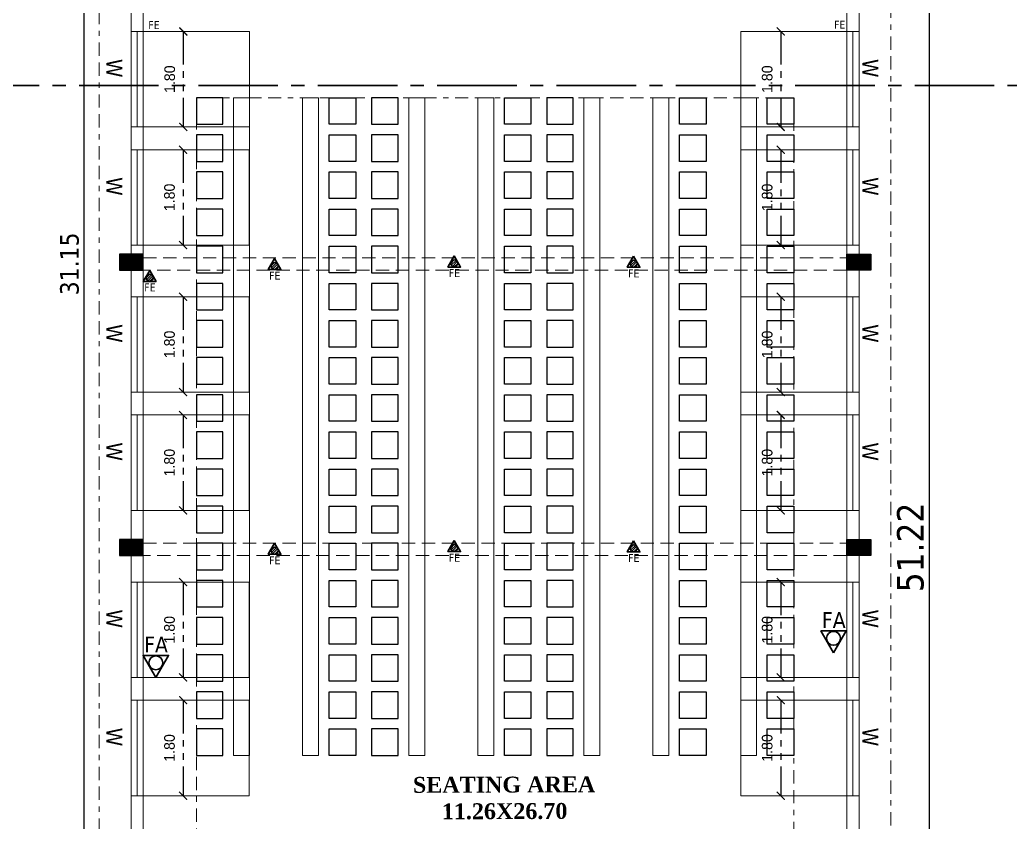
# Model space of a CAD drawing. Header units: metres. Extents: x -44 to 239, y -4 to 219.
# Drawn here: x 100.51 to 119.17, y 39.19 to 54.32 of the extents above; entities that cross this region are included whole.
import ezdxf

# ---------------------------------------------------------------- set-up
doc = ezdxf.new("R2010")
doc.units = ezdxf.units.M
doc.header["$MEASUREMENT"] = 0
for name, pattern in [('001- GROUND FLOOR PLAN$0$HIDDEN', [0.375, 0.25, -0.125]), ('BORDER2', [0.875, 0.25, -0.125, 0.25, -0.125, 0, -0.125]), ('CENTER2', [1.125, 0.75, -0.125, 0.125, -0.125]), ('HIDDEN2', [4.7625, 3.175, -1.5875]), ('PHANTOM2', [1.25, 0.625, -0.125, 0.125, -0.125, 0.125, -0.125])]:
    doc.linetypes.add(name, pattern=pattern)
for name, color, linetype in [('0 @ 1', 7, 'Continuous'), ('BLK_2_FLR_1_BLT_UP_AREA', 8, 'Continuous'), ('BLK_2_FLR_1_CARPET_AREA', 8, 'Continuous')]:
    doc.layers.add(name, color=color, linetype=linetype)
for name, color, linetype, lineweight in [('A-Column RCC', 6, 'Continuous', 30), ('A-Hatch Concrete-TC', 253, 'Continuous', 0), ('BLK_2_FLR_1_KITCHEN_DINING_ROOM', 6, 'Continuous', 0), ('BLK_2_FLR_1_ROOM_1', 2, 'Continuous', 0), ('BLK_2_FLR_1_ROOM_1_LIGHT_VENTILATION_1', 232, 'Continuous', 0), ('FLOOR01', 7, 'Continuous', 30)]:
    doc.layers.add(name, color=color, linetype=linetype, lineweight=lineweight)
doc.styles.add('CODE', font='tahoma.ttf')
doc.styles.add('MtXpl_Times_New_Roma', font='timesbd.ttf')
doc.styles.add('USA TEXT', font='GOTHIC.TTF')
doc.dimstyles.new('1-100-ED', dxfattribs={"dimtxt": 0.2, "dimasz": 0.15, "dimexe": 0.18, "dimexo": 0.0625, "dimgap": 0.15, "dimtad": 1, "dimzin": 0, "dimdsep": 46, "dimtxsty": 'USA TEXT', "dimblk": 'ARCHTICK', "dimcen": 0.1, "dimse1": 1, "dimse2": 1, "dimclrd": 256, "dimclrt": 256, "dimadec": 0, "dimazin": 0, "dimtfac": 1, "dimtofl": 0, "dimtmove": 0, "dimatfit": 3, "dimldrblk": 'ARCHTICK', "dimfxl": 0, "dimtolj": 1, "dimtzin": 0, "dimarcsym": 0})
doc.dimstyles.new('OUTER', dxfattribs={"dimscale": 0, "dimtxt": 0.35, "dimasz": 0.3, "dimexe": 0.18, "dimexo": 0.0625, "dimgap": 0.09, "dimtad": 1, "dimzin": 0, "dimdsep": 46, "dimtxsty": 'CODE', "dimcen": 0.09, "dimse1": 1, "dimse2": 1, "dimclrd": 256, "dimclrt": 1, "dimadec": 0, "dimazin": 0, "dimtfac": 1, "dimtofl": 0, "dimtmove": 2, "dimatfit": 3, "dimfxl": 0, "dimtolj": 1, "dimtzin": 0, "dimarcsym": 0})
pattern_1 = [(45, (28.285808, 33.32298), (-0.022097087, 0.022097087), [])]
pattern_2 = [(45, (34.02535, 33.593246), (-0.022097087, 0.022097087), [])]
pattern_3 = [(45, (37.406464, 33.587658), (-0.022097087, 0.022097087), [])]
pattern_4 = [(45, (30.64006, 33.544664), (-0.022097087, 0.022097087), [])]
pattern_5 = [(45, (34.02535, 28.22748), (-0.022097087, 0.022097087), [])]
pattern_6 = [(45, (37.406464, 28.221893), (-0.022097087, 0.022097087), [])]
pattern_7 = [(45, (30.64006, 28.1789), (-0.022097087, 0.022097087), [])]

# ---------------------------------------------------------------- blocks, each defined once
blk = doc.blocks.new('cq')
at = {"layer": 'A-Hatch Concrete-TC'}
h = blk.add_hatch(dxfattribs=at)
h.set_pattern_fill('ANSI31', scale=0.01, angle=90)
h.set_pattern_definition([(135, (0, 0), (-0.00088388347648, -0.00088388347648), [])])
h.paths.add_polyline_path([(8280.033, -864.633), (8280.033, -864.333), (8279.583, -864.333), (8279.583, -864.633)])
at = {"layer": 'A-Column RCC', "color": 7}
blk.add_lwpolyline([(8280.033, -864.633), (8280.033, -864.333), (8279.583, -864.333), (8279.583, -864.633)], close=True, dxfattribs=at)
blk = doc.blocks.new('*D1045')
at = {"lineweight": -2, "ltscale": 2}
blk.add_line((117.645, 69.481), (117.645, 19.264), dxfattribs=at)
at = {"ltscale": 2}
for points in [[(117.562, 69.481), (117.728, 69.481), (117.645, 69.981)], [(117.562, 19.264), (117.728, 19.264), (117.645, 18.764)]]:
    blk.add_solid(points, dxfattribs=at)
at = {"layer": 'Defpoints', "color": 0, "ltscale": 2}
for p in [(110.929, 69.981), (110.338, 18.764), (117.645, 18.764)]:
    blk.add_point(p, dxfattribs=at)
at = {"color": 1, "lineweight": 20, "ltscale": 2, "insert": (117.295, 44.373), "char_height": 0.5, "attachment_point": 5, "rotation": 90, "style": 'CODE'}
blk.add_mtext('\\A1;51.22', dxfattribs=at)
blk = doc.blocks.new('*D1052')
at = {"lineweight": -2}
blk.add_line((101.717, 34.444), (101.717, 64.991), dxfattribs=at)
for points in [[(101.667, 64.991), (101.767, 64.991), (101.717, 65.291)], [(101.667, 34.444), (101.767, 34.444), (101.717, 34.144)]]:
    blk.add_solid(points)
at = {"layer": 'Defpoints', "color": 0}
for p in [(101.717, 65.291), (102.827, 65.291), (102.835, 34.144)]:
    blk.add_point(p, dxfattribs=at)
at = {"color": 1, "lineweight": 20, "insert": (101.445, 49.718), "char_height": 0.35, "attachment_point": 5, "rotation": 90, "style": 'CODE'}
blk.add_mtext('\\A1;31.15', dxfattribs=at)
blk = doc.blocks.new('*U341')
at = {"color": 1}
blk.add_lwpolyline([(-0.25, -0.25), (0.25, -0.25), (0.25, 0.25), (-0.25, 0.25)], close=True, dxfattribs=at)
blk = doc.blocks.new('*U342')
at = {"color": 0, "linetype": 'ByBlock', "lineweight": -2}
for p in [(0, 11.9), (0, 11.2), (0, 10.5), (0, 9.8), (0, 9.1), (0, 8.4), (0, 7.7), (0, 7), (0, 6.3), (0, 5.6), (0, 4.9), (0, 4.2), (0, 3.5), (0, 2.8), (0, 2.1), (0, 1.4), (0, 0.7), (0, 0)]:
    blk.add_blockref('*U341', p, dxfattribs=at)
blk = doc.blocks.new('*U348')
at = {"color": 1}
blk.add_lwpolyline([(-0.25, -0.25), (0.25, -0.25), (0.25, 0.25), (-0.25, 0.25)], close=True, dxfattribs=at)
blk = doc.blocks.new('*U340')
at = {"color": 0, "linetype": 'ByBlock', "lineweight": -2}
for p in [(0, 11.9), (0, 11.2), (0, 10.5), (0, 9.8), (0, 9.1), (0, 8.4), (0, 7.7), (0, 7), (0, 6.3), (0, 5.6), (0, 4.9), (0, 4.2), (0, 3.5), (0, 2.8), (0, 2.1), (0, 1.4), (0, 0.7), (0, 0)]:
    blk.add_blockref('*U348', p, dxfattribs=at)
blk = doc.blocks.new('*U351')
at = {"color": 1}
blk.add_lwpolyline([(-0.25, -0.25), (0.25, -0.25), (0.25, 0.25), (-0.25, 0.25)], close=True, dxfattribs=at)
blk = doc.blocks.new('*U352')
at = {"color": 0, "linetype": 'ByBlock', "lineweight": -2}
for p in [(0, 11.9), (0, 11.2), (0, 10.5), (0, 9.8), (0, 9.1), (0, 8.4), (0, 7.7), (0, 7), (0, 6.3), (0, 5.6), (0, 4.9), (0, 4.2), (0, 3.5), (0, 2.8), (0, 2.1), (0, 1.4), (0, 0.7), (0, 0)]:
    blk.add_blockref('*U351', p, dxfattribs=at)
blk = doc.blocks.new('*U349')
at = {"color": 1}
blk.add_lwpolyline([(-0.25, -0.25), (0.25, -0.25), (0.25, 0.25), (-0.25, 0.25)], close=True, dxfattribs=at)
blk = doc.blocks.new('*U350')
at = {"color": 0, "linetype": 'ByBlock', "lineweight": -2}
for p in [(0, 11.9), (0, 11.2), (0, 10.5), (0, 9.8), (0, 9.1), (0, 8.4), (0, 7.7), (0, 7), (0, 6.3), (0, 5.6), (0, 4.9), (0, 4.2), (0, 3.5), (0, 2.8), (0, 2.1), (0, 1.4), (0, 0.7), (0, 0)]:
    blk.add_blockref('*U349', p, dxfattribs=at)
blk = doc.blocks.new('*U355')
at = {"color": 1}
blk.add_lwpolyline([(-0.25, -0.25), (0.25, -0.25), (0.25, 0.25), (-0.25, 0.25)], close=True, dxfattribs=at)
blk = doc.blocks.new('*U356')
at = {"color": 0, "linetype": 'ByBlock', "lineweight": -2}
for p in [(0, 11.9), (0, 11.2), (0, 10.5), (0, 9.8), (0, 9.1), (0, 8.4), (0, 7.7), (0, 7), (0, 6.3), (0, 5.6), (0, 4.9), (0, 4.2), (0, 3.5), (0, 2.8), (0, 2.1), (0, 1.4), (0, 0.7), (0, 0)]:
    blk.add_blockref('*U355', p, dxfattribs=at)
blk = doc.blocks.new('*U353')
at = {"color": 1}
blk.add_lwpolyline([(-0.25, -0.25), (0.25, -0.25), (0.25, 0.25), (-0.25, 0.25)], close=True, dxfattribs=at)
blk = doc.blocks.new('*U354')
at = {"color": 0, "linetype": 'ByBlock', "lineweight": -2}
for p in [(0, 11.9), (0, 11.2), (0, 10.5), (0, 9.8), (0, 9.1), (0, 8.4), (0, 7.7), (0, 7), (0, 6.3), (0, 5.6), (0, 4.9), (0, 4.2), (0, 3.5), (0, 2.8), (0, 2.1), (0, 1.4), (0, 0.7), (0, 0)]:
    blk.add_blockref('*U353', p, dxfattribs=at)
blk = doc.blocks.new('*U357')
at = {"color": 1}
blk.add_lwpolyline([(-0.25, -0.25), (0.25, -0.25), (0.25, 0.25), (-0.25, 0.25)], close=True, dxfattribs=at)
blk = doc.blocks.new('*U358')
at = {"color": 0, "linetype": 'ByBlock', "lineweight": -2}
for p in [(0, 11.9), (0, 11.2), (0, 10.5), (0, 9.8), (0, 9.1), (0, 8.4), (0, 7.7), (0, 7), (0, 6.3), (0, 5.6), (0, 4.9), (0, 4.2), (0, 3.5), (0, 2.8), (0, 2.1), (0, 1.4), (0, 0.7), (0, 0)]:
    blk.add_blockref('*U357', p, dxfattribs=at)
blk = doc.blocks.new('_ArchTick')
at = {"color": 0, "linetype": 'ByBlock', "const_width": 0.15}
blk.add_lwpolyline([(-0.5, -0.5), (0.5, 0.5)], dxfattribs=at)
blk = doc.blocks.new('*D674')
at = {"layer": 'BLK_2_FLR_1_ROOM_1_LIGHT_VENTILATION_1', "linetype": 'PHANTOM2', "lineweight": -2}
blk.add_line((114.849, 41.493), (114.849, 39.693), dxfattribs=at)
at = {"layer": 'Defpoints', "color": 0}
for p in [(114.096, 41.493), (114.096, 39.693), (114.849, 39.693)]:
    blk.add_point(p, dxfattribs=at)
at = {"layer": 'BLK_2_FLR_1_ROOM_1_LIGHT_VENTILATION_1', "lineweight": -2, "xscale": 0.15, "yscale": 0.15, "zscale": 0.15}
for p, rotation in [((114.849, 41.493), 90), ((114.849, 39.693), 270)]:
    blk.add_blockref('_ArchTick', p, dxfattribs=dict(at, rotation=rotation))
at = {"layer": 'BLK_2_FLR_1_ROOM_1_LIGHT_VENTILATION_1', "insert": (114.594, 40.593), "char_height": 0.2, "attachment_point": 5, "rotation": 90, "style": 'USA TEXT'}
blk.add_mtext('\\A1;1.80', dxfattribs=at)
blk = doc.blocks.new('*D675')
at = {"layer": 'BLK_2_FLR_1_ROOM_1_LIGHT_VENTILATION_1', "linetype": 'PHANTOM2', "lineweight": -2}
blk.add_line((114.849, 43.721), (114.849, 41.921), dxfattribs=at)
at = {"layer": 'Defpoints', "color": 0}
for p in [(114.096, 43.721), (114.096, 41.921), (114.849, 41.921)]:
    blk.add_point(p, dxfattribs=at)
at = {"layer": 'BLK_2_FLR_1_ROOM_1_LIGHT_VENTILATION_1', "lineweight": -2, "xscale": 0.15, "yscale": 0.15, "zscale": 0.15}
for p, rotation in [((114.849, 43.721), 90), ((114.849, 41.921), 270)]:
    blk.add_blockref('_ArchTick', p, dxfattribs=dict(at, rotation=rotation))
at = {"layer": 'BLK_2_FLR_1_ROOM_1_LIGHT_VENTILATION_1', "insert": (114.594, 42.821), "char_height": 0.2, "attachment_point": 5, "rotation": 90, "style": 'USA TEXT'}
blk.add_mtext('\\A1;1.80', dxfattribs=at)
blk = doc.blocks.new('*D676')
at = {"layer": 'BLK_2_FLR_1_ROOM_1_LIGHT_VENTILATION_1', "linetype": 'PHANTOM2', "lineweight": -2}
blk.add_line((114.849, 46.871), (114.849, 45.071), dxfattribs=at)
at = {"layer": 'Defpoints', "color": 0}
for p in [(114.096, 46.871), (114.096, 45.071), (114.849, 45.071)]:
    blk.add_point(p, dxfattribs=at)
at = {"layer": 'BLK_2_FLR_1_ROOM_1_LIGHT_VENTILATION_1', "lineweight": -2, "xscale": 0.15, "yscale": 0.15, "zscale": 0.15}
for p, rotation in [((114.849, 46.871), 90), ((114.849, 45.071), 270)]:
    blk.add_blockref('_ArchTick', p, dxfattribs=dict(at, rotation=rotation))
at = {"layer": 'BLK_2_FLR_1_ROOM_1_LIGHT_VENTILATION_1', "insert": (114.594, 45.971), "char_height": 0.2, "attachment_point": 5, "rotation": 90, "style": 'USA TEXT'}
blk.add_mtext('\\A1;1.80', dxfattribs=at)
blk = doc.blocks.new('*D677')
at = {"layer": 'BLK_2_FLR_1_ROOM_1_LIGHT_VENTILATION_1', "linetype": 'PHANTOM2', "lineweight": -2}
blk.add_line((114.849, 49.1), (114.849, 47.3), dxfattribs=at)
at = {"layer": 'Defpoints', "color": 0}
for p in [(114.096, 49.1), (114.096, 47.3), (114.849, 47.3)]:
    blk.add_point(p, dxfattribs=at)
at = {"layer": 'BLK_2_FLR_1_ROOM_1_LIGHT_VENTILATION_1', "lineweight": -2, "xscale": 0.15, "yscale": 0.15, "zscale": 0.15}
for p, rotation in [((114.849, 49.1), 90), ((114.849, 47.3), 270)]:
    blk.add_blockref('_ArchTick', p, dxfattribs=dict(at, rotation=rotation))
at = {"layer": 'BLK_2_FLR_1_ROOM_1_LIGHT_VENTILATION_1', "insert": (114.594, 48.2), "char_height": 0.2, "attachment_point": 5, "rotation": 90, "style": 'USA TEXT'}
blk.add_mtext('\\A1;1.80', dxfattribs=at)
blk = doc.blocks.new('*D678')
at = {"layer": 'BLK_2_FLR_1_ROOM_1_LIGHT_VENTILATION_1', "linetype": 'PHANTOM2', "lineweight": -2}
blk.add_line((114.849, 51.871), (114.849, 50.071), dxfattribs=at)
at = {"layer": 'Defpoints', "color": 0}
for p in [(114.096, 51.871), (114.096, 50.071), (114.849, 50.071)]:
    blk.add_point(p, dxfattribs=at)
at = {"layer": 'BLK_2_FLR_1_ROOM_1_LIGHT_VENTILATION_1', "lineweight": -2, "xscale": 0.15, "yscale": 0.15, "zscale": 0.15}
for p, rotation in [((114.849, 51.871), 90), ((114.849, 50.071), 270)]:
    blk.add_blockref('_ArchTick', p, dxfattribs=dict(at, rotation=rotation))
at = {"layer": 'BLK_2_FLR_1_ROOM_1_LIGHT_VENTILATION_1', "insert": (114.594, 50.971), "char_height": 0.2, "attachment_point": 5, "rotation": 90, "style": 'USA TEXT'}
blk.add_mtext('\\A1;1.80', dxfattribs=at)
blk = doc.blocks.new('*D679')
at = {"layer": 'BLK_2_FLR_1_ROOM_1_LIGHT_VENTILATION_1', "linetype": 'PHANTOM2', "lineweight": -2}
blk.add_line((114.849, 54.1), (114.849, 52.3), dxfattribs=at)
at = {"layer": 'Defpoints', "color": 0}
for p in [(114.096, 54.1), (114.096, 52.3), (114.849, 52.3)]:
    blk.add_point(p, dxfattribs=at)
at = {"layer": 'BLK_2_FLR_1_ROOM_1_LIGHT_VENTILATION_1', "lineweight": -2, "xscale": 0.15, "yscale": 0.15, "zscale": 0.15}
for p, rotation in [((114.849, 54.1), 90), ((114.849, 52.3), 270)]:
    blk.add_blockref('_ArchTick', p, dxfattribs=dict(at, rotation=rotation))
at = {"layer": 'BLK_2_FLR_1_ROOM_1_LIGHT_VENTILATION_1', "insert": (114.594, 53.2), "char_height": 0.2, "attachment_point": 5, "rotation": 90, "style": 'USA TEXT'}
blk.add_mtext('\\A1;1.80', dxfattribs=at)
blk = doc.blocks.new('*D685')
at = {"layer": 'BLK_2_FLR_1_ROOM_1_LIGHT_VENTILATION_1', "linetype": 'PHANTOM2', "lineweight": -2}
blk.add_line((103.588, 54.1), (103.588, 52.3), dxfattribs=at)
at = {"layer": 'Defpoints', "color": 0}
for p in [(102.835, 54.1), (102.835, 52.3), (103.588, 52.3)]:
    blk.add_point(p, dxfattribs=at)
at = {"layer": 'BLK_2_FLR_1_ROOM_1_LIGHT_VENTILATION_1', "lineweight": -2, "xscale": 0.15, "yscale": 0.15, "zscale": 0.15}
for p, rotation in [((103.588, 54.1), 90), ((103.588, 52.3), 270)]:
    blk.add_blockref('_ArchTick', p, dxfattribs=dict(at, rotation=rotation))
at = {"layer": 'BLK_2_FLR_1_ROOM_1_LIGHT_VENTILATION_1', "insert": (103.333, 53.2), "char_height": 0.2, "attachment_point": 5, "rotation": 90, "style": 'USA TEXT'}
blk.add_mtext('\\A1;1.80', dxfattribs=at)
blk = doc.blocks.new('*D686')
at = {"layer": 'BLK_2_FLR_1_ROOM_1_LIGHT_VENTILATION_1', "linetype": 'PHANTOM2', "lineweight": -2}
blk.add_line((103.584, 51.871), (103.584, 50.071), dxfattribs=at)
at = {"layer": 'Defpoints', "color": 0}
for p in [(102.831, 51.871), (102.831, 50.071), (103.584, 50.071)]:
    blk.add_point(p, dxfattribs=at)
at = {"layer": 'BLK_2_FLR_1_ROOM_1_LIGHT_VENTILATION_1', "lineweight": -2, "xscale": 0.15, "yscale": 0.15, "zscale": 0.15}
for p, rotation in [((103.584, 51.871), 90), ((103.584, 50.071), 270)]:
    blk.add_blockref('_ArchTick', p, dxfattribs=dict(at, rotation=rotation))
at = {"layer": 'BLK_2_FLR_1_ROOM_1_LIGHT_VENTILATION_1', "insert": (103.329, 50.971), "char_height": 0.2, "attachment_point": 5, "rotation": 90, "style": 'USA TEXT'}
blk.add_mtext('\\A1;1.80', dxfattribs=at)
blk = doc.blocks.new('*D687')
at = {"layer": 'BLK_2_FLR_1_ROOM_1_LIGHT_VENTILATION_1', "linetype": 'PHANTOM2', "lineweight": -2}
blk.add_line((103.584, 49.1), (103.584, 47.3), dxfattribs=at)
at = {"layer": 'Defpoints', "color": 0}
for p in [(102.831, 49.1), (102.831, 47.3), (103.584, 47.3)]:
    blk.add_point(p, dxfattribs=at)
at = {"layer": 'BLK_2_FLR_1_ROOM_1_LIGHT_VENTILATION_1', "lineweight": -2, "xscale": 0.15, "yscale": 0.15, "zscale": 0.15}
for p, rotation in [((103.584, 49.1), 90), ((103.584, 47.3), 270)]:
    blk.add_blockref('_ArchTick', p, dxfattribs=dict(at, rotation=rotation))
at = {"layer": 'BLK_2_FLR_1_ROOM_1_LIGHT_VENTILATION_1', "insert": (103.329, 48.2), "char_height": 0.2, "attachment_point": 5, "rotation": 90, "style": 'USA TEXT'}
blk.add_mtext('\\A1;1.80', dxfattribs=at)
blk = doc.blocks.new('*D688')
at = {"layer": 'BLK_2_FLR_1_ROOM_1_LIGHT_VENTILATION_1', "linetype": 'PHANTOM2', "lineweight": -2}
blk.add_line((103.584, 46.871), (103.584, 45.071), dxfattribs=at)
at = {"layer": 'Defpoints', "color": 0}
for p in [(102.831, 46.871), (102.831, 45.071), (103.584, 45.071)]:
    blk.add_point(p, dxfattribs=at)
at = {"layer": 'BLK_2_FLR_1_ROOM_1_LIGHT_VENTILATION_1', "lineweight": -2, "xscale": 0.15, "yscale": 0.15, "zscale": 0.15}
for p, rotation in [((103.584, 46.871), 90), ((103.584, 45.071), 270)]:
    blk.add_blockref('_ArchTick', p, dxfattribs=dict(at, rotation=rotation))
at = {"layer": 'BLK_2_FLR_1_ROOM_1_LIGHT_VENTILATION_1', "insert": (103.329, 45.971), "char_height": 0.2, "attachment_point": 5, "rotation": 90, "style": 'USA TEXT'}
blk.add_mtext('\\A1;1.80', dxfattribs=at)
blk = doc.blocks.new('*D689')
at = {"layer": 'BLK_2_FLR_1_ROOM_1_LIGHT_VENTILATION_1', "linetype": 'PHANTOM2', "lineweight": -2}
blk.add_line((103.584, 43.721), (103.584, 41.921), dxfattribs=at)
at = {"layer": 'Defpoints', "color": 0}
for p in [(102.831, 43.721), (102.831, 41.921), (103.584, 41.921)]:
    blk.add_point(p, dxfattribs=at)
at = {"layer": 'BLK_2_FLR_1_ROOM_1_LIGHT_VENTILATION_1', "lineweight": -2, "xscale": 0.15, "yscale": 0.15, "zscale": 0.15}
for p, rotation in [((103.584, 43.721), 90), ((103.584, 41.921), 270)]:
    blk.add_blockref('_ArchTick', p, dxfattribs=dict(at, rotation=rotation))
at = {"layer": 'BLK_2_FLR_1_ROOM_1_LIGHT_VENTILATION_1', "insert": (103.329, 42.821), "char_height": 0.2, "attachment_point": 5, "rotation": 90, "style": 'USA TEXT'}
blk.add_mtext('\\A1;1.80', dxfattribs=at)
blk = doc.blocks.new('*D690')
at = {"layer": 'BLK_2_FLR_1_ROOM_1_LIGHT_VENTILATION_1', "linetype": 'PHANTOM2', "lineweight": -2}
blk.add_line((103.584, 41.493), (103.584, 39.693), dxfattribs=at)
at = {"layer": 'Defpoints', "color": 0}
for p in [(102.831, 41.493), (102.831, 39.693), (103.584, 39.693)]:
    blk.add_point(p, dxfattribs=at)
at = {"layer": 'BLK_2_FLR_1_ROOM_1_LIGHT_VENTILATION_1', "lineweight": -2, "xscale": 0.15, "yscale": 0.15, "zscale": 0.15}
for p, rotation in [((103.584, 41.493), 90), ((103.584, 39.693), 270)]:
    blk.add_blockref('_ArchTick', p, dxfattribs=dict(at, rotation=rotation))
at = {"layer": 'BLK_2_FLR_1_ROOM_1_LIGHT_VENTILATION_1', "insert": (103.329, 40.593), "char_height": 0.2, "attachment_point": 5, "rotation": 90, "style": 'USA TEXT'}
blk.add_mtext('\\A1;1.80', dxfattribs=at)

msp = doc.modelspace()

# ---------------------------------------------------------------- hatches: boundary and pattern name
at = {"lineweight": 25}
h = msp.add_hatch(dxfattribs=at)
h.set_pattern_fill('ANSI31', color=256, scale=0.25)
h.set_pattern_definition(pattern_4)
h.paths.add_polyline_path([(105.24338, 49.67992, 1), (105.37452, 49.67992, 1)])
h = msp.add_hatch(dxfattribs=at)
h.set_pattern_fill('ANSI31', color=256, scale=0.25)
h.set_pattern_definition(pattern_4)
h.paths.add_polyline_path([(105.24338, 49.67992, 1), (105.37452, 49.67992, 1)])
h = msp.add_hatch(dxfattribs=at)
h.set_pattern_fill('ANSI31', color=256, scale=0.25)
h.set_pattern_definition(pattern_2)
h.paths.add_polyline_path([(108.62867, 49.7285, 1), (108.75981, 49.7285, 1)])
h = msp.add_hatch(dxfattribs=at)
h.set_pattern_fill('ANSI31', color=256, scale=0.25)
h.set_pattern_definition(pattern_2)
h.paths.add_polyline_path([(108.62867, 49.7285, 1), (108.75981, 49.7285, 1)])
h = msp.add_hatch(dxfattribs=at)
h.set_pattern_fill('ANSI31', color=256, scale=0.25)
h.set_pattern_definition(pattern_3)
h.paths.add_polyline_path([(112.00978, 49.72291, 1), (112.14092, 49.72291, 1)])
h = msp.add_hatch(dxfattribs=at)
h.set_pattern_fill('ANSI31', color=256, scale=0.25)
h.set_pattern_definition(pattern_3)
h.paths.add_polyline_path([(112.00978, 49.72291, 1), (112.14092, 49.72291, 1)])
h = msp.add_hatch(dxfattribs=at)
h.set_pattern_fill('ANSI31', color=256, scale=0.25)
h.set_pattern_definition(pattern_1)
h.paths.add_polyline_path([(102.88913, 49.45824, 1), (103.02027, 49.45824, 1)])
h = msp.add_hatch(dxfattribs=at)
h.set_pattern_fill('ANSI31', color=256, scale=0.25)
h.set_pattern_definition(pattern_1)
h.paths.add_polyline_path([(102.88913, 49.45824, 1), (103.02027, 49.45824, 1)])
h = msp.add_hatch(dxfattribs=at)
h.set_pattern_fill('ANSI31', color=256, scale=0.25)
h.set_pattern_definition(pattern_5)
h.paths.add_polyline_path([(108.62867, 44.36274, 1), (108.75981, 44.36274, 1)])
h = msp.add_hatch(dxfattribs=at)
h.set_pattern_fill('ANSI31', color=256, scale=0.25)
h.set_pattern_definition(pattern_5)
h.paths.add_polyline_path([(108.62867, 44.36274, 1), (108.75981, 44.36274, 1)])
h = msp.add_hatch(dxfattribs=at)
h.set_pattern_fill('ANSI31', color=256, scale=0.25)
h.set_pattern_definition(pattern_7)
h.paths.add_polyline_path([(105.24338, 44.31416, 1), (105.37452, 44.31416, 1)])
h = msp.add_hatch(dxfattribs=at)
h.set_pattern_fill('ANSI31', color=256, scale=0.25)
h.set_pattern_definition(pattern_7)
h.paths.add_polyline_path([(105.24338, 44.31416, 1), (105.37452, 44.31416, 1)])
h = msp.add_hatch(dxfattribs=at)
h.set_pattern_fill('ANSI31', color=256, scale=0.25)
h.set_pattern_definition(pattern_6)
h.paths.add_polyline_path([(112.00978, 44.35715, 1), (112.14092, 44.35715, 1)])
h = msp.add_hatch(dxfattribs=at)
h.set_pattern_fill('ANSI31', color=256, scale=0.25)
h.set_pattern_definition(pattern_6)
h.paths.add_polyline_path([(112.00978, 44.35715, 1), (112.14092, 44.35715, 1)])

# ---------------------------------------------------------------- linework, layer by layer
at = {"color": 7, "lineweight": 20}
for p, q in [((102.83079, 54.09952), (102.60079, 54.09952)), ((116.09482, 54.09952), (116.32482, 54.09952)), ((102.83079, 52.29952), (102.60079, 52.29952)), ((116.09482, 52.29952), (116.32482, 52.29952)), ((102.83079, 51.87117), (102.60079, 51.87117)), ((116.09482, 51.87117), (116.32482, 51.87117)), ((102.83079, 50.07117), (102.60079, 50.07117)), ((116.09482, 50.07117), (116.32482, 50.07117)), ((102.83079, 49.09952), (102.60079, 49.09952)), ((116.09482, 49.09952), (116.32482, 49.09952)), ((102.83079, 47.29952), (102.60079, 47.29952)), ((116.09482, 47.29952), (116.32482, 47.29952)), ((102.83079, 46.87117), (102.60079, 46.87117)), ((116.09482, 46.87117), (116.32482, 46.87117)), ((102.83079, 45.07117), (102.60079, 45.07117)), ((116.09482, 45.07117), (116.32482, 45.07117)), ((102.83079, 43.72102), (102.60079, 43.72102)), ((116.09482, 43.72102), (116.32482, 43.72102)), ((102.83079, 41.92102), (102.60079, 41.92102)), ((116.09482, 41.92102), (116.32482, 41.92102)), ((102.83079, 41.49267), (102.60079, 41.49267)), ((116.09482, 41.49267), (116.32482, 41.49267)), ((104.53482, 40.45062), (104.83599, 40.45062)), ((105.83599, 40.45062), (106.13716, 40.45062)), ((107.83716, 40.45062), (108.13833, 40.45062)), ((109.13833, 40.45062), (109.4395, 40.45062)), ((111.1395, 40.45062), (111.44067, 40.45062)), ((112.44067, 40.45062), (112.74184, 40.45062)), ((114.39482, 40.45062), (114.09365, 40.45062)), ((102.83079, 39.69267), (102.60079, 39.69267)), ((116.09482, 39.69267), (116.32482, 39.69267))]:
    msp.add_line(p, q, dxfattribs=at)
at = {"color": 7, "linetype": 'HIDDEN2', "lineweight": 20}
for p, q in [((102.71579, 52.29952), (102.71579, 54.09952)), ((116.20982, 52.29952), (116.20982, 54.09952)), ((102.71579, 50.07117), (102.71579, 51.87117)), ((116.20982, 50.07117), (116.20982, 51.87117)), ((102.71579, 47.29952), (102.71579, 49.09952)), ((116.20982, 47.29952), (116.20982, 49.09952)), ((102.71579, 45.07117), (102.71579, 46.87117)), ((116.20982, 45.07117), (116.20982, 46.87117)), ((102.71579, 41.92102), (102.71579, 43.72102)), ((116.20982, 41.92102), (116.20982, 43.72102)), ((102.71579, 39.69267), (102.71579, 41.49267)), ((116.20982, 39.69267), (116.20982, 41.49267))]:
    msp.add_line(p, q, dxfattribs=at)
at = {"color": 3, "linetype": 'CENTER2', "lineweight": 35, "ltscale": 2}
msp.add_line((154.87302, 53.0808), (82.00167, 53.0808), dxfattribs=at)
at = {"color": 7, "linetype": '001- GROUND FLOOR PLAN$0$HIDDEN', "lineweight": 20}
for p, q in [((102.83482, 49.83107), (116.09482, 49.83107)), ((116.09482, 49.60107), (102.83482, 49.60107)), ((102.83482, 44.45257), (116.09482, 44.45257)), ((116.09482, 44.22257), (102.83482, 44.22257))]:
    msp.add_line(p, q, dxfattribs=at)
at = {"linetype": 'BORDER2', "lineweight": 20}
msp.add_lwpolyline([(102.00482, 18.16407), (102.00482, 70.58107), (116.92482, 70.58107), (116.92482, 18.16407)], close=True, dxfattribs=at)
at = {"color": 7, "lineweight": 20}
for points in [[(116.09482, 67.52107), (116.09482, 21.22407)], [(104.53482, 40.45062), (104.53482, 52.85062), (104.83599, 52.85062), (104.83599, 40.45062)], [(106.13716, 40.45062), (106.13716, 52.85062), (105.83599, 52.85062), (105.83599, 40.45062)], [(107.83716, 40.45062), (107.83716, 52.85062), (108.13833, 52.85062), (108.13833, 40.45062)], [(109.4395, 40.45062), (109.4395, 52.85062), (109.13833, 52.85062), (109.13833, 40.45062)], [(111.1395, 40.45062), (111.1395, 52.85062), (111.44067, 52.85062), (111.44067, 40.45062)], [(112.74184, 40.45062), (112.74184, 52.85062), (112.44067, 52.85062), (112.44067, 40.45062)], [(114.39482, 40.45062), (114.39482, 52.85062), (114.09365, 52.85062), (114.09365, 40.45062)]]:
    msp.add_lwpolyline(points, dxfattribs=at)
at = {"lineweight": 35}
for points in [[(108.69424, 49.86692), (108.57436, 49.65929), (108.81411, 49.65929)], [(108.69424, 49.86692), (108.57436, 49.65929), (108.81411, 49.65929)], [(112.07535, 49.86133), (111.95548, 49.65371), (112.19522, 49.65371)], [(112.07535, 49.86133), (111.95548, 49.65371), (112.19522, 49.65371)], [(105.30895, 49.81834), (105.18908, 49.61071), (105.42882, 49.61071)], [(105.30895, 49.81834), (105.18908, 49.61071), (105.42882, 49.61071)], [(102.9547, 49.59665), (102.83482, 49.38903), (103.07457, 49.38903)], [(102.9547, 49.59665), (102.83482, 49.38903), (103.07457, 49.38903)], [(105.30895, 44.45257), (105.18908, 44.24495), (105.42882, 44.24495)], [(105.30895, 44.45257), (105.18908, 44.24495), (105.42882, 44.24495)], [(108.69424, 44.50116), (108.57436, 44.29353), (108.81411, 44.29353)], [(108.69424, 44.50116), (108.57436, 44.29353), (108.81411, 44.29353)], [(112.07535, 44.49557), (111.95548, 44.28794), (112.19522, 44.28794)], [(112.07535, 44.49557), (111.95548, 44.28794), (112.19522, 44.28794)], [(115.84471, 42.38334), (116.08446, 42.7986), (115.60496, 42.7986)], [(115.84471, 42.38334), (116.08446, 42.7986), (115.60496, 42.7986)], [(103.07054, 41.92102), (103.31029, 42.33628), (102.83079, 42.33628)], [(103.07054, 41.92102), (103.31029, 42.33628), (102.83079, 42.33628)]]:
    msp.add_lwpolyline(points, close=True, dxfattribs=at)
for centre, radius in [((105.30895, 49.67992), 0.06557), ((105.30895, 49.67992), 0.06557), ((108.69424, 49.7285), 0.06557), ((108.69424, 49.7285), 0.06557), ((112.07535, 49.72291), 0.06557), ((112.07535, 49.72291), 0.06557), ((102.9547, 49.45824), 0.06557), ((102.9547, 49.45824), 0.06557), ((108.69424, 44.36274), 0.06557), ((108.69424, 44.36274), 0.06557), ((105.30895, 44.31416), 0.06557), ((105.30895, 44.31416), 0.06557), ((112.07535, 44.35715), 0.06557), ((112.07535, 44.35715), 0.06557), ((115.84471, 42.66018), 0.13114), ((115.84471, 42.66018), 0.13114), ((103.07054, 42.19786), 0.13114), ((103.07054, 42.19786), 0.13114)]:
    msp.add_circle(centre, radius, dxfattribs=at)
at = {"layer": 'BLK_2_FLR_1_BLT_UP_AREA', "color": 8, "lineweight": 20}
msp.add_lwpolyline([(102.60482, 18.76407), (102.60482, 69.98107), (116.32482, 69.98107), (116.32482, 18.76407)], close=True, dxfattribs=at)
at = {"layer": 'BLK_2_FLR_1_CARPET_AREA', "color": 8, "lineweight": 20}
msp.add_lwpolyline([(113.86482, 69.75107), (113.86482, 65.52107), (110.86482, 65.52107), (110.86482, 54.60107), (116.09482, 54.60107), (116.09482, 23.45407), (113.86482, 23.45407), (113.86482, 18.99407), (107.83482, 18.99407), (107.83482, 23.45407), (102.83482, 23.45407), (102.83482, 54.60107), (105.89482, 54.60107), (105.89482, 65.29107), (107.83482, 65.29107), (107.83482, 69.75107), (109.04632, 69.75107)], close=True, dxfattribs=at)
at = {"layer": 'BLK_2_FLR_1_KITCHEN_DINING_ROOM', "color": 6, "linetype": 'BORDER2'}
msp.add_lwpolyline([(103.83482, 52.85062), (115.09482, 52.85062), (115.09482, 26.15062), (103.83482, 26.15062)], close=True, dxfattribs=at)
at = {"layer": 'BLK_2_FLR_1_ROOM_1'}
msp.add_lwpolyline([(113.86482, 69.75107), (113.86482, 65.52107), (110.86482, 65.52107), (110.86482, 54.60107), (116.09482, 54.60107), (116.09482, 23.45407), (113.86482, 23.45407), (113.86482, 18.99407), (107.83482, 18.99407), (107.83482, 23.45407), (102.83482, 23.45407), (102.83482, 54.60107), (105.89482, 54.60107), (105.89482, 65.29107), (107.83482, 65.29107), (107.83482, 69.75107), (109.04632, 69.75107)], close=True, dxfattribs=at)
at = {"layer": 'BLK_2_FLR_1_ROOM_1_LIGHT_VENTILATION_1', "color": 2}
for points in [[(102.83363, 52.29952), (104.83363, 52.29952), (104.83363, 54.09952), (102.83363, 54.09952)], [(114.09482, 52.29952), (116.09482, 52.29952), (116.09482, 54.09952), (114.09482, 54.09952)], [(102.8296, 50.07117), (104.8296, 50.07117), (104.8296, 51.87117), (102.8296, 51.87117)], [(114.09482, 50.07117), (116.09482, 50.07117), (116.09482, 51.87117), (114.09482, 51.87117)], [(102.8296, 47.29952), (104.8296, 47.29952), (104.8296, 49.09952), (102.8296, 49.09952)], [(114.09482, 47.29952), (116.09482, 47.29952), (116.09482, 49.09952), (114.09482, 49.09952)], [(102.8296, 45.07117), (104.8296, 45.07117), (104.8296, 46.87117), (102.8296, 46.87117)], [(114.09482, 45.07117), (116.09482, 45.07117), (116.09482, 46.87117), (114.09482, 46.87117)], [(102.8296, 41.92102), (104.8296, 41.92102), (104.8296, 43.72102), (102.8296, 43.72102)], [(114.09482, 41.92102), (116.09482, 41.92102), (116.09482, 43.72102), (114.09482, 43.72102)], [(102.8296, 39.69267), (104.8296, 39.69267), (104.8296, 41.49267), (102.8296, 41.49267)], [(114.09482, 39.69267), (116.09482, 39.69267), (116.09482, 41.49267), (114.09482, 41.49267)]]:
    msp.add_lwpolyline(points, close=True, dxfattribs=at)

# ---------------------------------------------------------------- block references
at = {"color": 7, "lineweight": 20}
for name, p in [('*U342', (104.08482, 40.70062)), ('*U352', (107.38716, 40.70062)), ('*U356', (110.6895, 40.70062)), ('cq', (-8177.1985, 914.2336)), ('cq', (-8177.1985, 908.8551))]:
    msp.add_blockref(name, p, dxfattribs=at)
at = {"color": 7, "lineweight": 20, "xscale": -1}
for name, p in [('*U340', (106.58716, 40.70062)), ('*U350', (109.8895, 40.70062)), ('*U354', (113.19184, 40.70062)), ('*U358', (114.84482, 40.70062)), ('cq', (8396.12815, 914.2336)), ('cq', (8396.12815, 908.8551))]:
    msp.add_blockref(name, p, dxfattribs=at)

# ---------------------------------------------------------------- texts
at = {"lineweight": 35, "style": 'CODE'}
for s, height, p in [('FE', 0.15, (102.92849, 54.14455)), ('FE', 0.15, (102.92849, 54.14455)), ('FE', 0.15, (115.85233, 54.15369)), ('FE', 0.15, (115.85233, 54.15369)), ('FE', 0.15, (105.2068, 49.42031)), ('FE', 0.15, (105.2068, 49.42031)), ('FE', 0.15, (108.59209, 49.4689)), ('FE', 0.15, (108.59209, 49.4689)), ('FE', 0.15, (111.9732, 49.46331)), ('FE', 0.15, (111.9732, 49.46331)), ('FE', 0.15, (102.85254, 49.19863)), ('FE', 0.15, (102.85254, 49.19863)), ('FE', 0.15, (108.59209, 44.10313)), ('FE', 0.15, (108.59209, 44.10313)), ('FE', 0.15, (111.9732, 44.09754)), ('FE', 0.15, (111.9732, 44.09754)), ('FE', 0.15, (105.2068, 44.05455)), ('FE', 0.15, (105.2068, 44.05455)), ('FA', 0.3, (115.62561, 42.85517)), ('FA', 0.3, (102.85144, 42.39285))]:
    msp.add_text(s, height=height, dxfattribs=at).set_placement(p)
at = {"color": 7, "lineweight": 20, "insert": (106.55573, 39.2358), "char_height": 0.3, "width": 6.0079231, "attachment_point": 7, "rotation": 0.182444, "style": 'MtXpl_Times_New_Roma'}
msp.add_mtext('{\\W6.0115;  }SEATING AREA\\P{\\W8.41384;  }11.26X26.70', dxfattribs=at)
at = {"layer": 'FLOOR01', "color": 7, "lineweight": 20, "style": 'CODE'}
for p in [(102.13808, 53.58214), (116.38754, 53.58214), (102.13808, 51.35379), (116.38754, 51.35379), (102.13808, 48.58214), (116.38754, 48.58214), (102.13808, 46.35379), (116.38754, 46.35379), (102.13808, 43.20364), (116.38754, 43.20364), (102.13808, 40.97529), (116.38754, 40.97529)]:
    msp.add_text('W', height=0.3, rotation=270, dxfattribs=at).set_placement(p)

# ---------------------------------------------------------------- dimensions: what is measured, and where the dimension line sits
at = {"layer": '0 @ 1', "color": 7, "lineweight": 20, "ltscale": 2}
dim = msp.add_linear_dim(base=(117.64516, 18.76407), p1=(110.92859, 69.98107), p2=(110.3378, 18.76407), angle=90, dimstyle='OUTER', override={"dimscale": 1, "dimtxt": 0.5, "dimasz": 0.5, "dimtad": 3, "dimtix": 0, "dimtofl": 0, "dimtmove": 2, "dimatfit": 3}, dxfattribs=at)
dim.commit()
dim.dimension.update_dxf_attribs({"geometry": '*D1045', "text_midpoint": (117.29475, 44.37257)})
at = {"layer": '0 @ 1', "color": 7, "lineweight": 20}
dim = msp.add_linear_dim(base=(101.71724, 65.29107), p1=(102.83482, 34.14407), p2=(102.82748, 65.29107), angle=90, dimstyle='OUTER', override={"dimscale": 1, "dimtix": 0, "dimtofl": 0, "dimtmove": 2, "dimatfit": 3}, dxfattribs=at)
dim.commit()
dim.dimension.update_dxf_attribs({"geometry": '*D1052', "text_midpoint": (101.44496, 49.71757)})
at = {"layer": 'BLK_2_FLR_1_ROOM_1_LIGHT_VENTILATION_1', "color": 232}
for base, p1, p2, picture, middle in [((103.5883, 52.29952), (102.83482, 54.09952), (102.83482, 52.29952), '*D685', (103.33327, 53.19952)), ((114.84949, 52.29952), (114.09602, 54.09952), (114.09602, 52.29952), '*D679', (114.59446, 53.19952)), ((103.58427, 50.07117), (102.83079, 51.87117), (102.83079, 50.07117), '*D686', (103.32924, 50.97117)), ((114.84949, 50.07117), (114.09602, 51.87117), (114.09602, 50.07117), '*D678', (114.59446, 50.97117)), ((103.58427, 47.29952), (102.83079, 49.09952), (102.83079, 47.29952), '*D687', (103.32924, 48.19952)), ((114.84949, 47.29952), (114.09602, 49.09952), (114.09602, 47.29952), '*D677', (114.59446, 48.19952)), ((103.58427, 45.07117), (102.83079, 46.87117), (102.83079, 45.07117), '*D688', (103.32924, 45.97117)), ((114.84949, 45.07117), (114.09602, 46.87117), (114.09602, 45.07117), '*D676', (114.59446, 45.97117)), ((103.58427, 41.92102), (102.83079, 43.72102), (102.83079, 41.92102), '*D689', (103.32924, 42.82102)), ((114.84949, 41.92102), (114.09602, 43.72102), (114.09602, 41.92102), '*D675', (114.59446, 42.82102)), ((103.58427, 39.69267), (102.83079, 41.49267), (102.83079, 39.69267), '*D690', (103.32924, 40.59267)), ((114.84949, 39.69267), (114.09602, 41.49267), (114.09602, 39.69267), '*D674', (114.59446, 40.59267))]:
    dim = msp.add_linear_dim(base=base, p1=p1, p2=p2, angle=90, dimstyle='1-100-ED', override={"dimfxl": 75, "dimarcsym": 2}, dxfattribs=at)
    dim.commit()
    dim.dimension.update_dxf_attribs({"geometry": picture, "text_midpoint": middle})

doc.saveas('drawing.dxf')
